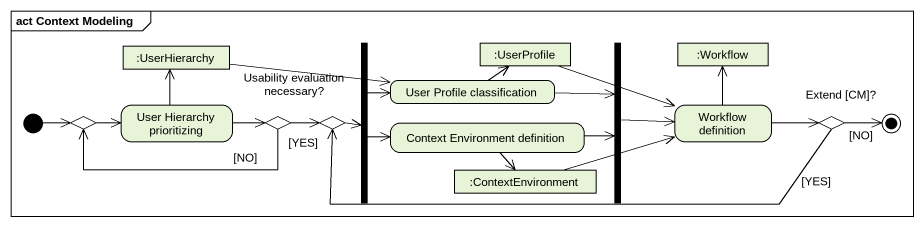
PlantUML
@startuml
mainframe act Context Modeling
hide empty description
state fork1 <<fork>>
state ":UserProfile" as UserProfile <<object>>
state fork2 <<join>>
state ":Workflow" as Workflow <<object>>
state ":UserHierarchy" as UserHierarchy <<object>>
state "User Profile classification" as User_Profile_classification
state choice1 <<choice>>
state "User Hierarchy prioritizing" as User_Hierarchy_prioritizing
state "Usability evaluation necessary?" as Usability_evaluation <<choice>>
state choice2 <<choice>>
state "Context Environment definition" as Context_Environment
state "Workflow definition" as Workflow_definition
state "Extend [CM]?" as Extend_CM <<choice>>
state ":ContextEnvironment" as ContextEnvironment <<object>>
[*] -right-> choice1
fork1 -right-> User_Profile_classification
fork1 -right-> Context_Environment
UserProfile -right-> Workflow_definition
fork2 -right-> Workflow_definition
UserHierarchy -right-> User_Profile_classification
User_Profile_classification -up-> UserProfile
User_Profile_classification -right-> fork2
choice1 -right-> User_Hierarchy_prioritizing
User_Hierarchy_prioritizing -up-> UserHierarchy
User_Hierarchy_prioritizing -right-> Usability_evaluation
Usability_evaluation -left-> choice1 : [NO]
Usability_evaluation -right-> choice2 : [YES]
choice2 -right-> fork1
Context_Environment -right-> fork2
Context_Environment --> ContextEnvironment
Workflow_definition -up-> Workflow
Workflow_definition -right-> Extend_CM
Extend_CM -left-> choice2 : [YES]
ContextEnvironment -right-> Workflow_definition
Extend_CM -right-> [*] : [NO]
@enduml
